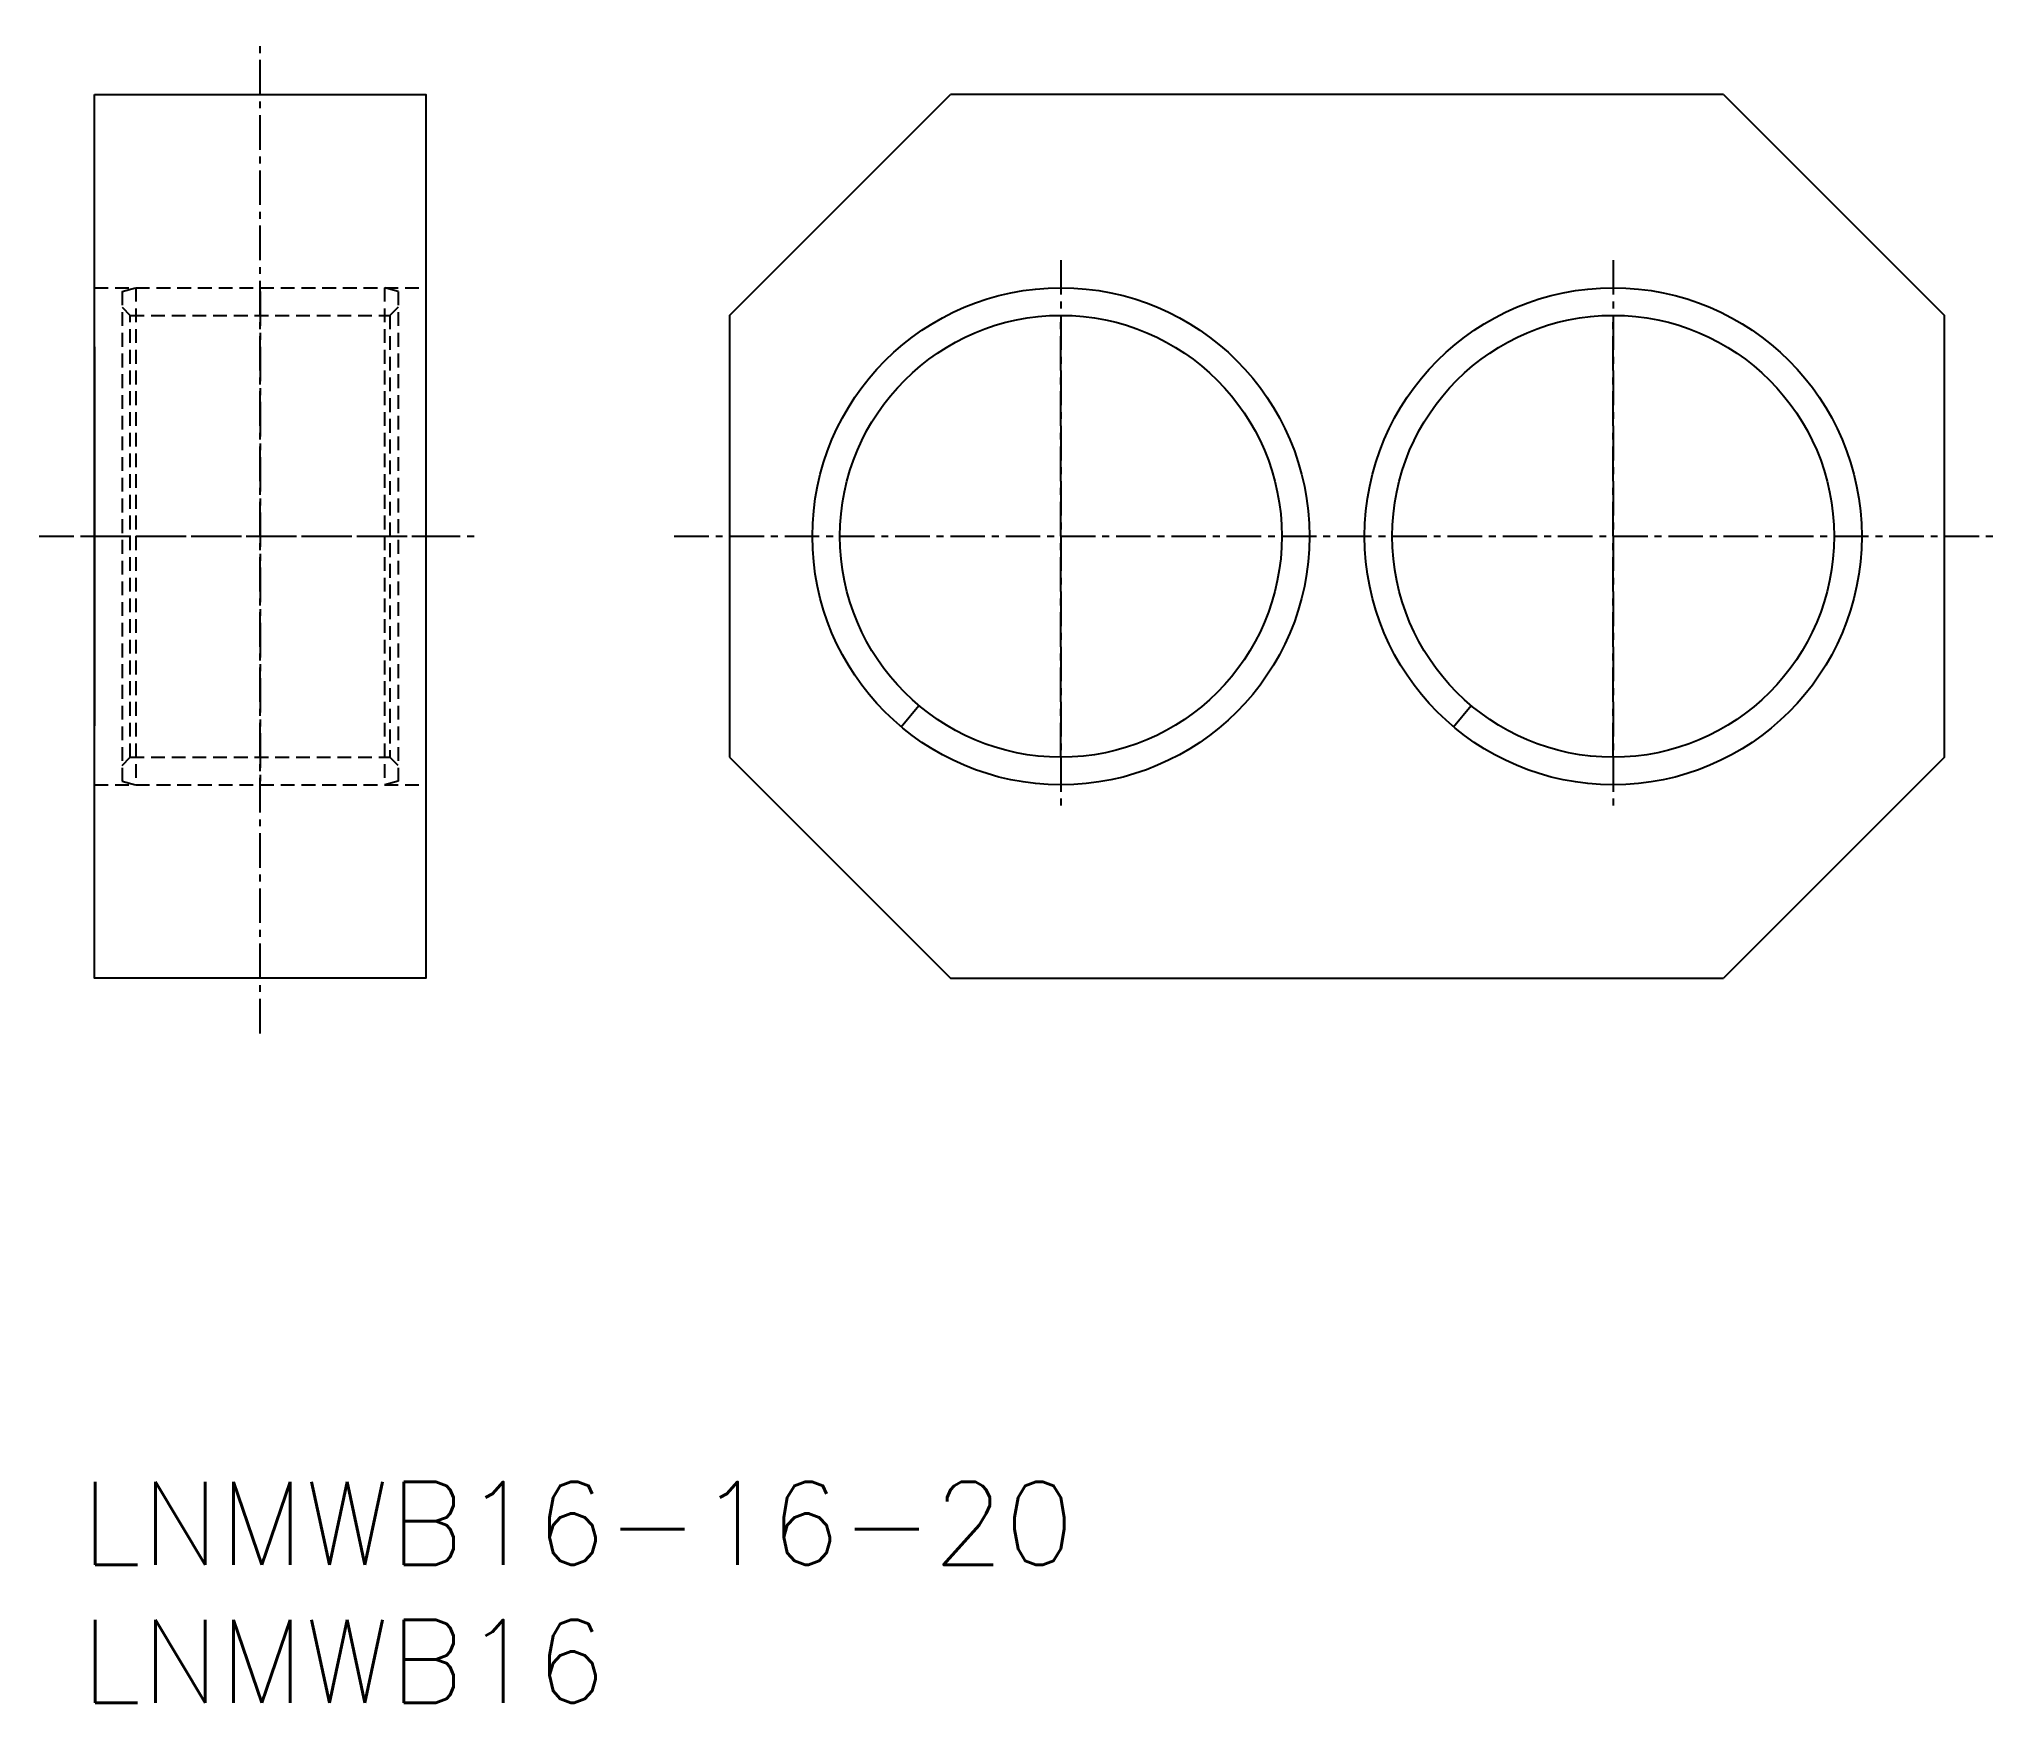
# Model space of a CAD drawing. Extents: x 100.1 to 171.1, y 64.2 to 124.5.
import ezdxf
from ezdxf.enums import TextEntityAlignment as Align

# ---------------------------------------------------------------- set-up
doc = ezdxf.new("R2010")
doc.units = 0
doc.header["$MEASUREMENT"] = 0
doc.linetypes.add('CENTER', pattern=[2, 1.25, -0.25, 0.25, -0.25])
doc.linetypes.add('DASHED', pattern=[0.75, 0.5, -0.25])
doc.layers.get('0').update_dxf_attribs({"linetype": 'CONTINUOUS'})
doc.layers.add('CENTER', color=1, linetype='CENTER')
doc.styles.get("Standard").update_dxf_attribs({"font": 'txt.shx', "bigfont": 'extfont.shx'})

msp = doc.modelspace()

# ---------------------------------------------------------------- linework, layer by layer
for p, q in [((125.112, 114.464), (133.112, 122.464)), ((161.112, 122.464), (133.112, 122.464)), ((161.112, 122.464), (169.112, 114.464)), ((125.112, 114.464), (125.112, 98.464)), ((169.112, 98.464), (169.112, 114.464)), ((102.112, 113.33), (102.112, 99.598)), ((114.112, 113.33), (114.112, 99.598)), ((108.112, 100.464), (108.113, 100.464)), ((125.112, 98.464), (133.112, 90.464)), ((169.112, 98.464), (161.112, 90.464)), ((133.112, 90.464), (161.112, 90.464))]:
    msp.add_line(p, q)
at = {"linetype": 'DASHED'}
for p, q in [((102.112, 115.464), (114.112, 115.464)), ((103.112, 115.33), (103.612, 115.464)), ((103.112, 115.33), (103.112, 97.598)), ((103.612, 115.464), (103.612, 97.464)), ((112.612, 115.464), (112.612, 97.464)), ((113.112, 115.33), (112.612, 115.464)), ((113.112, 115.33), (113.112, 97.598)), ((103.112, 114.764), (103.412, 114.464)), ((103.412, 98.464), (103.412, 114.464)), ((103.412, 114.464), (112.812, 114.464)), ((113.112, 114.764), (112.812, 114.464)), ((112.812, 114.464), (112.812, 98.464)), ((103.112, 98.164), (103.412, 98.464)), ((103.412, 98.464), (112.812, 98.464)), ((105.762, 98.464), (105.762, 98.464)), ((113.112, 98.164), (112.812, 98.464)), ((102.112, 97.464), (114.112, 97.464)), ((103.112, 97.598), (103.612, 97.464)), ((113.112, 97.598), (112.612, 97.464))]:
    msp.add_line(p, q, dxfattribs=at)
at = {"color": 7, "linetype": 'CONTINUOUS'}
for p, q in [((131.327, 99.569), (131.97, 100.335)), ((151.327, 99.569), (151.97, 100.335))]:
    msp.add_line(p, q, dxfattribs=at)
at = {"color": 3, "linetype": 'DASHED'}
msp.add_line((108.112, 98.464), (108.113, 98.464), dxfattribs=at)
msp.add_lwpolyline([(102.112, 122.464), (114.112, 122.464), (114.112, 90.464), (102.112, 90.464)], close=True)
at = {"color": 7, "linetype": 'CONTINUOUS'}
for centre, radius in [((137.112, 106.464), 9), ((157.112, 106.464), 9), ((137.112, 106.464), 8), ((157.112, 106.464), 8)]:
    msp.add_circle(centre, radius, dxfattribs=at)
at = {"layer": 'CENTER', "color": 1, "linetype": 'CENTER'}
for p, q in [((108.112, 88.464), (108.112, 124.464)), ((137.112, 116.464), (137.112, 96.464)), ((157.112, 116.464), (157.112, 96.464)), ((108.112, 115.33), (108.112, 97.598)), ((137.112, 98.464), (137.112, 114.464)), ((157.112, 98.464), (157.112, 114.464)), ((100.112, 106.464), (116.112, 106.464)), ((101.683, 106.464), (114.112, 106.464)), ((123.112, 106.464), (171.112, 106.464)), ((127.112, 106.464), (147.112, 106.464)), ((147.112, 106.464), (167.112, 106.464))]:
    msp.add_line(p, q, dxfattribs=at)

# ---------------------------------------------------------------- texts
at = {"color": 7, "linetype": 'CONTINUOUS'}
for s, p in [('LNMWB16-16-20', (101.619, 70.725)), ('LNMWB16', (101.619, 65.725))]:
    msp.add_text(s, height=3, dxfattribs=at).set_placement(p, align=Align.MIDDLE_LEFT)

doc.saveas('drawing.dxf')
